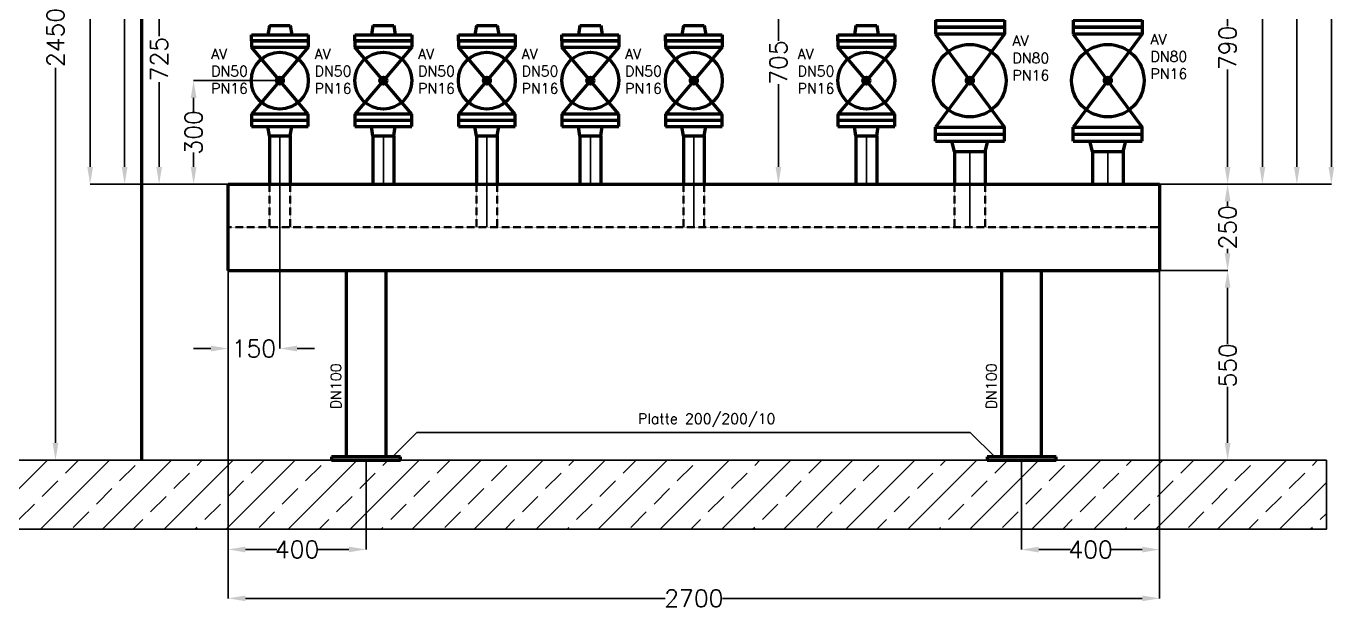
# Model space of a CAD drawing. Header units: millimetres. Extents: x 984 to 280474, y -69633 to 13043.
# Drawn here: x 276658 to 280474, y -69633 to -67943 of the extents above; entities that cross this region are included whole.
import ezdxf

# ---------------------------------------------------------------- set-up
doc = ezdxf.new("R2010")
doc.units = ezdxf.units.MM
doc.header["$LTSCALE"] = 0.05
doc.linetypes.add('MITTE', pattern=[50.8, 31.75, -6.35, 6.35, -6.35])
doc.linetypes.add('VERDECKT', pattern=[9.525, 6.35, -3.175])
doc.layers.get('0').update_dxf_attribs({"lineweight": 18})
for name, color, linetype, lineweight in [('Maßlinien_Schraffuren', 7, 'Continuous', 25), ('Mittellinien', 7, 'MITTE', 25), ('Sichtbare Kanten', 7, 'Continuous', 50), ('Verdeckte Kanten', 7, 'VERDECKT', 35)]:
    doc.layers.add(name, color=color, linetype=linetype, lineweight=lineweight)
doc.styles.add('RomanS', font='romans.shx')
doc.styles.get("Standard").update_dxf_attribs({"font": 'txt.shx'})
doc.dimstyles.get("Standard").update_dxf_attribs({"dimtxt": 0.18, "dimasz": 0.18, "dimexe": 0.18, "dimexo": 0.0625, "dimgap": 0.09, "dimtad": 0, "dimtih": 1, "dimtoh": 1, "dimdec": 4, "dimzin": 0, "dimdsep": 46, "dimtxsty": 'Standard', "dimcen": 0.09, "dimadec": 0, "dimazin": 0, "dimtfac": 1, "dimtdec": 4, "dimtofl": 0, "dimtmove": 0, "dimatfit": 3, "dimfxl": 1, "dimtolj": 1, "dimtzin": 0, "dimarcsym": 0})

# ---------------------------------------------------------------- blocks, each defined once
blk = doc.blocks.new('Flansch DN50')
for p, q in [((82.5, 0), (-82.5, 0)), ((-82.5, 0), (-82.5, -18)), ((82.5, -18), (82.5, 0)), ((-82.5, -18), (82.5, -18)), ((-30.15, -45), (-34.56, -18)), ((30.15, -45), (34.56, -18)), ((-30.15, -45), (30.15, -45))]:
    blk.add_line(p, q)
blk = doc.blocks.new('Flansch DN 80')
for p, q in [((-100, -20), (-100, 0)), ((-100, 0), (100, 0)), ((100, -20), (100, 0)), ((-100, -20), (100, -20)), ((-44.45, -50), (-52.5, -20)), ((44.45, -50), (52.5, -20)), ((-44.45, -50), (44.45, -50))]:
    blk.add_line(p, q)
blk = doc.blocks.new('Absperrventil DN 50')
h = blk.add_hatch(color=256)
h.dxf.hatch_style = 1
edge = h.paths.add_edge_path()
edge.add_arc((0, 115), 10, 0, 360)
for p, q in [((-82.5, 230), (82.5, 230)), ((-82.5, 230), (-82.5, 212)), ((82.5, 230), (82.5, 212)), ((-82.5, 212), (82.5, 212)), ((82.5, 18), (-82.5, 212)), ((82.5, 212), (-82.5, 18)), ((82.5, 18), (-82.5, 18)), ((-82.5, 18), (-82.5, 0)), ((82.5, 0), (-82.5, 0)), ((82.5, 0), (82.5, 18))]:
    blk.add_line(p, q)
for radius in [82.5, 10]:
    blk.add_circle((0, 115), radius)
blk = doc.blocks.new('*D230')
at = {"layer": 'Defpoints', "color": 0, "transparency": 16777216}
for p in [(279943.1, -68400.1), (280140.2, -68400.1), (279943.1, -68650.1)]:
    blk.add_point(p, dxfattribs=at)
at = {"layer": 'Maßlinien_Schraffuren', "color": 0, "lineweight": -2, "transparency": 16777216}
for p, q in [((279943.2, -68400.1), (280140.4, -68400.1)), ((280140.2, -68450.1), (280140.2, -68462.6)), ((280140.2, -68600.1), (280140.2, -68587.7)), ((279943.2, -68650.1), (280140.4, -68650.1))]:
    blk.add_line(p, q, dxfattribs=at)
at = {"layer": 'Maßlinien_Schraffuren', "color": 0, "transparency": 16777216}
for points in [[(280131.9, -68450.1), (280148.5, -68450.1), (280140.2, -68400.1)], [(280131.9, -68600.1), (280148.5, -68600.1), (280140.2, -68650.1)]]:
    blk.add_solid(points, dxfattribs=at)
at = {"layer": 'Maßlinien_Schraffuren', "color": 0, "transparency": 16777216, "insert": (280140.2, -68525.1), "char_height": 50, "attachment_point": 5, "rotation": 90}
blk.add_mtext('\\A1;250', dxfattribs=at)
blk = doc.blocks.new('*D231')
at = {"layer": 'Defpoints', "color": 0, "transparency": 16777216}
for p in [(279793.1, -67610.1), (280140.2, -67610.1), (279943.1, -68400.1)]:
    blk.add_point(p, dxfattribs=at)
at = {"layer": 'Maßlinien_Schraffuren', "color": 0, "lineweight": -2, "transparency": 16777216}
for p, q in [((279793.2, -67610.1), (280140.4, -67610.1)), ((280140.2, -67660.1), (280140.2, -67942.6)), ((280140.2, -68350.1), (280140.2, -68067.7)), ((279943.2, -68400.1), (280140.4, -68400.1))]:
    blk.add_line(p, q, dxfattribs=at)
at = {"layer": 'Maßlinien_Schraffuren', "color": 0, "transparency": 16777216}
for points in [[(280131.9, -67660.1), (280148.5, -67660.1), (280140.2, -67610.1)], [(280131.9, -68350.1), (280148.5, -68350.1), (280140.2, -68400.1)]]:
    blk.add_solid(points, dxfattribs=at)
at = {"layer": 'Maßlinien_Schraffuren', "color": 0, "transparency": 16777216, "insert": (280140.2, -68005.1), "char_height": 50, "attachment_point": 5, "rotation": 90}
blk.add_mtext('\\A1;790', dxfattribs=at)
blk = doc.blocks.new('*D232')
at = {"layer": 'Defpoints', "color": 0, "transparency": 16777216}
for p in [(279813.1, -67120.1), (280241, -67120.1), (280140.2, -68400.1)]:
    blk.add_point(p, dxfattribs=at)
at = {"layer": 'Maßlinien_Schraffuren', "color": 0, "lineweight": -2, "transparency": 16777216}
for p, q in [((279813.2, -67120.1), (280241.2, -67120.1)), ((280241, -67170.1), (280241, -67680.9)), ((280241, -68350.1), (280241, -67839.4)), ((280140.2, -68400.1), (280241.2, -68400.1))]:
    blk.add_line(p, q, dxfattribs=at)
at = {"layer": 'Maßlinien_Schraffuren', "color": 0, "transparency": 16777216}
for points in [[(280232.7, -67170.1), (280249.3, -67170.1), (280241, -67120.1)], [(280232.7, -68350.1), (280249.3, -68350.1), (280241, -68400.1)]]:
    blk.add_solid(points, dxfattribs=at)
at = {"layer": 'Maßlinien_Schraffuren', "color": 0, "transparency": 16777216, "insert": (280241, -67760.1), "char_height": 50, "attachment_point": 5, "rotation": 90}
blk.add_mtext('\\A1;1280', dxfattribs=at)
blk = doc.blocks.new('*D233')
at = {"layer": 'Defpoints', "color": 0, "transparency": 16777216}
for p in [(279857.6, -66700.1), (280341, -66700.1), (279943.1, -68400.1)]:
    blk.add_point(p, dxfattribs=at)
at = {"layer": 'Maßlinien_Schraffuren', "color": 0, "lineweight": -2, "transparency": 16777216}
for p, q in [((279857.6, -66700.1), (280341.2, -66700.1)), ((280341, -66750.1), (280341, -67475.1)), ((280341, -68350.1), (280341, -67625.2)), ((279943.2, -68400.1), (280341.2, -68400.1))]:
    blk.add_line(p, q, dxfattribs=at)
at = {"layer": 'Maßlinien_Schraffuren', "color": 0, "transparency": 16777216}
for points in [[(280332.7, -66750.1), (280349.3, -66750.1), (280341, -66700.1)], [(280332.7, -68350.1), (280349.3, -68350.1), (280341, -68400.1)]]:
    blk.add_solid(points, dxfattribs=at)
at = {"layer": 'Maßlinien_Schraffuren', "color": 0, "transparency": 16777216, "insert": (280341, -67550.1), "char_height": 50, "attachment_point": 5, "rotation": 90}
blk.add_mtext('\\A1;1700', dxfattribs=at)
blk = doc.blocks.new('*D234')
at = {"layer": 'Defpoints', "color": 0, "transparency": 16777216}
for p in [(279857.6, -66400.1), (280441, -66400.1), (279943.1, -68400.1)]:
    blk.add_point(p, dxfattribs=at)
at = {"layer": 'Maßlinien_Schraffuren', "color": 0, "lineweight": -2, "transparency": 16777216}
for p, q in [((279857.6, -66400.1), (280441.2, -66400.1)), ((280441, -66450.1), (280441, -67320.9)), ((280441, -68350.1), (280441, -67479.4)), ((279943.2, -68400.1), (280441.2, -68400.1))]:
    blk.add_line(p, q, dxfattribs=at)
at = {"layer": 'Maßlinien_Schraffuren', "color": 0, "transparency": 16777216}
for points in [[(280432.7, -66450.1), (280449.3, -66450.1), (280441, -66400.1)], [(280432.7, -68350.1), (280449.3, -68350.1), (280441, -68400.1)]]:
    blk.add_solid(points, dxfattribs=at)
at = {"layer": 'Maßlinien_Schraffuren', "color": 0, "transparency": 16777216, "insert": (280441, -67400.1), "char_height": 50, "attachment_point": 5, "rotation": 90}
blk.add_mtext('\\A1;2000', dxfattribs=at)
blk = doc.blocks.new('*D235')
at = {"layer": 'Defpoints', "color": 0, "transparency": 16777216}
for p in [(278793.5, -67695.1), (278838.3, -67695.1), (278793.5, -68400.1)]:
    blk.add_point(p, dxfattribs=at)
at = {"layer": 'Maßlinien_Schraffuren', "color": 0, "lineweight": -2, "transparency": 16777216}
for p, q in [((278793.6, -67695.1), (278838.5, -67695.1)), ((278838.3, -67745.1), (278838.3, -67985.1)), ((278838.3, -68350.1), (278838.3, -68110.2)), ((278793.6, -68400.1), (278838.5, -68400.1))]:
    blk.add_line(p, q, dxfattribs=at)
at = {"layer": 'Maßlinien_Schraffuren', "color": 0, "transparency": 16777216}
for points in [[(278830, -67745.1), (278846.6, -67745.1), (278838.3, -67695.1)], [(278830, -68350.1), (278846.6, -68350.1), (278838.3, -68400.1)]]:
    blk.add_solid(points, dxfattribs=at)
at = {"layer": 'Maßlinien_Schraffuren', "color": 0, "transparency": 16777216, "insert": (278838.3, -68047.6), "char_height": 50, "attachment_point": 5, "rotation": 90}
blk.add_mtext('\\A1;705', dxfattribs=at)
blk = doc.blocks.new('*D236')
at = {"layer": 'Defpoints', "color": 0, "transparency": 16777216}
for p in [(279943.1, -68650.1), (279543.1, -69200.1), (279943.1, -69459.2)]:
    blk.add_point(p, dxfattribs=at)
at = {"layer": 'Maßlinien_Schraffuren', "color": 0, "lineweight": -2, "transparency": 16777216}
for p, q in [((279943.1, -68650.2), (279943.1, -69459.4)), ((279543.1, -69200.2), (279543.1, -69459.4)), ((279593.1, -69459.2), (279684.7, -69459.2)), ((279893.1, -69459.2), (279801.6, -69459.2))]:
    blk.add_line(p, q, dxfattribs=at)
at = {"layer": 'Maßlinien_Schraffuren', "color": 0, "transparency": 16777216}
for points in [[(279593.1, -69450.9), (279593.1, -69467.5), (279543.1, -69459.2)], [(279893.1, -69450.9), (279893.1, -69467.5), (279943.1, -69459.2)]]:
    blk.add_solid(points, dxfattribs=at)
at = {"layer": 'Maßlinien_Schraffuren', "color": 0, "transparency": 16777216, "insert": (279743.1, -69459.2), "char_height": 50, "attachment_point": 5}
blk.add_mtext('\\A1;400', dxfattribs=at)
blk = doc.blocks.new('*D237')
at = {"layer": 'Defpoints', "color": 0, "transparency": 16777216}
for p in [(279943.1, -68650.1), (279759.2, -69200.1), (280140.4, -69200.1)]:
    blk.add_point(p, dxfattribs=at)
at = {"layer": 'Maßlinien_Schraffuren', "color": 0, "lineweight": -2, "transparency": 16777216}
for p, q in [((279943.2, -68650.1), (280140.5, -68650.1)), ((280140.4, -68700.1), (280140.4, -68862.6)), ((280140.4, -69150.1), (280140.4, -68987.7)), ((279759.3, -69200.1), (280140.5, -69200.1))]:
    blk.add_line(p, q, dxfattribs=at)
at = {"layer": 'Maßlinien_Schraffuren', "color": 0, "transparency": 16777216}
for points in [[(280132, -68700.1), (280148.7, -68700.1), (280140.4, -68650.1)], [(280132, -69150.1), (280148.7, -69150.1), (280140.4, -69200.1)]]:
    blk.add_solid(points, dxfattribs=at)
at = {"layer": 'Maßlinien_Schraffuren', "color": 0, "transparency": 16777216, "insert": (280140.4, -68925.1), "char_height": 50, "attachment_point": 5, "rotation": 90}
blk.add_mtext('\\A1;550', dxfattribs=at)
blk = doc.blocks.new('*D238')
at = {"layer": 'Defpoints', "color": 0, "transparency": 16777216}
for p in [(277243.1, -68650.1), (279943.1, -69200.1), (277243.1, -69600.5)]:
    blk.add_point(p, dxfattribs=at)
at = {"layer": 'Maßlinien_Schraffuren', "color": 0, "lineweight": -2, "transparency": 16777216}
for p, q in [((277243.1, -68650.2), (277243.1, -69600.7)), ((279943.1, -69200.2), (279943.1, -69600.7)), ((277293.1, -69600.5), (278509.7, -69600.5)), ((279893.1, -69600.5), (278676.6, -69600.5))]:
    blk.add_line(p, q, dxfattribs=at)
at = {"layer": 'Maßlinien_Schraffuren', "color": 0, "transparency": 16777216}
for points in [[(277293.1, -69592.2), (277293.1, -69608.9), (277243.1, -69600.5)], [(279893.1, -69592.2), (279893.1, -69608.9), (279943.1, -69600.5)]]:
    blk.add_solid(points, dxfattribs=at)
at = {"layer": 'Maßlinien_Schraffuren', "color": 0, "transparency": 16777216, "insert": (278593.1, -69600.5), "char_height": 50, "attachment_point": 5}
blk.add_mtext('\\A1;2700', dxfattribs=at)
blk = doc.blocks.new('*D239')
at = {"layer": 'Defpoints', "color": 0, "transparency": 16777216}
for p in [(277243.1, -69208.6), (277643.1, -69200.1), (277243.1, -69458.8)]:
    blk.add_point(p, dxfattribs=at)
at = {"layer": 'Maßlinien_Schraffuren', "color": 0, "lineweight": -2, "transparency": 16777216}
for p, q in [((277243.1, -69208.7), (277243.1, -69459)), ((277643.1, -69200.2), (277643.1, -69459)), ((277293.1, -69458.8), (277384.7, -69458.8)), ((277593.1, -69458.8), (277501.6, -69458.8))]:
    blk.add_line(p, q, dxfattribs=at)
at = {"layer": 'Maßlinien_Schraffuren', "color": 0, "transparency": 16777216}
for points in [[(277293.1, -69450.5), (277293.1, -69467.1), (277243.1, -69458.8)], [(277593.1, -69450.5), (277593.1, -69467.1), (277643.1, -69458.8)]]:
    blk.add_solid(points, dxfattribs=at)
at = {"layer": 'Maßlinien_Schraffuren', "color": 0, "transparency": 16777216, "insert": (277443.1, -69458.8), "char_height": 50, "attachment_point": 5}
blk.add_mtext('\\A1;400', dxfattribs=at)
blk = doc.blocks.new('*D240')
at = {"layer": 'Defpoints', "color": 0, "transparency": 16777216}
for p in [(277393.1, -68525.1), (277243.1, -68876.5), (277243.1, -69208.6)]:
    blk.add_point(p, dxfattribs=at)
at = {"layer": 'Maßlinien_Schraffuren', "color": 0, "lineweight": -2, "transparency": 16777216}
for p, q in [((277393.1, -68525.2), (277393.1, -68876.7)), ((277193.1, -68876.5), (277143.1, -68876.5)), ((277243.1, -69208.6), (277243.1, -68876.4)), ((277443.1, -68876.5), (277493.1, -68876.5))]:
    blk.add_line(p, q, dxfattribs=at)
at = {"layer": 'Maßlinien_Schraffuren', "color": 0, "transparency": 16777216}
for points in [[(277193.1, -68868.2), (277193.1, -68884.9), (277243.1, -68876.5)], [(277443.1, -68868.2), (277443.1, -68884.9), (277393.1, -68876.5)]]:
    blk.add_solid(points, dxfattribs=at)
at = {"layer": 'Maßlinien_Schraffuren', "color": 0, "transparency": 16777216, "insert": (277318.1, -68876.5), "char_height": 50, "attachment_point": 5}
blk.add_mtext('\\A1;150', dxfattribs=at)
blk = doc.blocks.new('*D241')
at = {"layer": 'Defpoints', "color": 0, "transparency": 16777216}
for p in [(277143.1, -68100.1), (277393.1, -68100.1), (277143.1, -68400.1)]:
    blk.add_point(p, dxfattribs=at)
at = {"layer": 'Maßlinien_Schraffuren', "color": 0, "lineweight": -2, "transparency": 16777216}
for p, q in [((277393.1, -68100.1), (277143, -68100.1)), ((277143.1, -68150.1), (277143.1, -68191.7)), ((277143.1, -68350.1), (277143.1, -68308.6)), ((277143.1, -68400.1), (277143, -68400.1))]:
    blk.add_line(p, q, dxfattribs=at)
at = {"layer": 'Maßlinien_Schraffuren', "color": 0, "transparency": 16777216}
for points in [[(277134.8, -68150.1), (277151.5, -68150.1), (277143.1, -68100.1)], [(277134.8, -68350.1), (277151.5, -68350.1), (277143.1, -68400.1)]]:
    blk.add_solid(points, dxfattribs=at)
at = {"layer": 'Maßlinien_Schraffuren', "color": 0, "transparency": 16777216, "insert": (277143.1, -68250.1), "char_height": 50, "attachment_point": 5, "rotation": 90}
blk.add_mtext('\\A1;300', dxfattribs=at)
blk = doc.blocks.new('*D242')
at = {"layer": 'Defpoints', "color": 0, "transparency": 16777216}
for p in [(277043.1, -67675.1), (277693.1, -67675.1), (277243.1, -68400.1)]:
    blk.add_point(p, dxfattribs=at)
at = {"layer": 'Maßlinien_Schraffuren', "color": 0, "lineweight": -2, "transparency": 16777216}
for p, q in [((277693.1, -67675.1), (277043, -67675.1)), ((277043.1, -67725.1), (277043.1, -67970.9)), ((277043.1, -68350.1), (277043.1, -68104.4)), ((277243.1, -68400.1), (277043, -68400.1))]:
    blk.add_line(p, q, dxfattribs=at)
at = {"layer": 'Maßlinien_Schraffuren', "color": 0, "transparency": 16777216}
for points in [[(277034.8, -67725.1), (277051.5, -67725.1), (277043.1, -67675.1)], [(277034.8, -68350.1), (277051.5, -68350.1), (277043.1, -68400.1)]]:
    blk.add_solid(points, dxfattribs=at)
at = {"layer": 'Maßlinien_Schraffuren', "color": 0, "transparency": 16777216, "insert": (277043.1, -68037.6), "char_height": 50, "attachment_point": 5, "rotation": 90}
blk.add_mtext('\\A1;725', dxfattribs=at)
blk = doc.blocks.new('*D243')
at = {"layer": 'Defpoints', "color": 0, "transparency": 16777216}
for p in [(276943.1, -67210.1), (277693.1, -67210.1), (277243.1, -68400.1)]:
    blk.add_point(p, dxfattribs=at)
at = {"layer": 'Maßlinien_Schraffuren', "color": 0, "lineweight": -2, "transparency": 16777216}
for p, q in [((277693.1, -67210.1), (276943, -67210.1)), ((276943.1, -67260.1), (276943.1, -67734.2)), ((276943.1, -68350.1), (276943.1, -67876.1)), ((277243.1, -68400.1), (276943, -68400.1))]:
    blk.add_line(p, q, dxfattribs=at)
at = {"layer": 'Maßlinien_Schraffuren', "color": 0, "transparency": 16777216}
for points in [[(276934.8, -67260.1), (276951.5, -67260.1), (276943.1, -67210.1)], [(276934.8, -68350.1), (276951.5, -68350.1), (276943.1, -68400.1)]]:
    blk.add_solid(points, dxfattribs=at)
at = {"layer": 'Maßlinien_Schraffuren', "color": 0, "transparency": 16777216, "insert": (276943.1, -67805.1), "char_height": 50, "attachment_point": 5, "rotation": 90}
blk.add_mtext('\\A1;1190', dxfattribs=at)
blk = doc.blocks.new('*D244')
at = {"layer": 'Defpoints', "color": 0, "transparency": 16777216}
for p in [(276843.1, -66950.1), (277328.7, -66950.1), (277243.1, -68400.1)]:
    blk.add_point(p, dxfattribs=at)
at = {"layer": 'Maßlinien_Schraffuren', "color": 0, "lineweight": -2, "transparency": 16777216}
for p, q in [((277328.6, -66950.1), (276843, -66950.1)), ((276843.1, -67000.1), (276843.1, -67595.9)), ((276843.1, -68350.1), (276843.1, -67754.4)), ((277243.1, -68400.1), (276843, -68400.1))]:
    blk.add_line(p, q, dxfattribs=at)
at = {"layer": 'Maßlinien_Schraffuren', "color": 0, "transparency": 16777216}
for points in [[(276834.8, -67000.1), (276851.5, -67000.1), (276843.1, -66950.1)], [(276834.8, -68350.1), (276851.5, -68350.1), (276843.1, -68400.1)]]:
    blk.add_solid(points, dxfattribs=at)
at = {"layer": 'Maßlinien_Schraffuren', "color": 0, "transparency": 16777216, "insert": (276843.1, -67675.1), "char_height": 50, "attachment_point": 5, "rotation": 90}
blk.add_mtext('\\A1;1450', dxfattribs=at)
blk = doc.blocks.new('*D246')
at = {"layer": 'Defpoints', "color": 0, "transparency": 16777216}
for p in [(276840.6, -66750.2), (276742.8, -69200.1), (277048.9, -69200.1)]:
    blk.add_point(p, dxfattribs=at)
at = {"layer": 'Maßlinien_Schraffuren', "color": 0, "lineweight": -2, "transparency": 16777216}
for p, q in [((276840.6, -66750.2), (276742.6, -66750.2)), ((276742.8, -66800.2), (276742.8, -67887.6)), ((276742.8, -69150.1), (276742.8, -68062.7)), ((277048.8, -69200.1), (276742.6, -69200.1))]:
    blk.add_line(p, q, dxfattribs=at)
at = {"layer": 'Maßlinien_Schraffuren', "color": 0, "transparency": 16777216}
for points in [[(276734.4, -66800.2), (276751.1, -66800.2), (276742.8, -66750.2)], [(276734.4, -69150.1), (276751.1, -69150.1), (276742.8, -69200.1)]]:
    blk.add_solid(points, dxfattribs=at)
at = {"layer": 'Maßlinien_Schraffuren', "color": 0, "transparency": 16777216, "insert": (276742.8, -67975.1), "char_height": 50, "attachment_point": 5, "rotation": 90}
blk.add_mtext('\\A1;2450', dxfattribs=at)

msp = doc.modelspace()

# ---------------------------------------------------------------- hatches: boundary and pattern name
at = {"layer": 'Maßlinien_Schraffuren'}
h = msp.add_hatch(dxfattribs=at)
h.set_pattern_fill('ANSI33', color=256, scale=20)
h.paths.add_polyline_path([(280426.7, -66000.1), (272707.8, -66000.1), (272707.8, -66200.1), (280426.7, -66200.1)])
h.paths.add_polyline_path([(280426.7, -69200.1), (272707.8, -69200.1), (272707.8, -69400.1), (280426.7, -69400.1)])
at = {"layer": 'Sichtbare Kanten'}
h = msp.add_hatch(color=256, dxfattribs=at)
h.dxf.hatch_style = 1
h.paths.add_polyline_path([(279387.2, -68092.1), (279393.1, -68100.1), (279399.1, -68092.1, 0.33003)])
h.paths.add_polyline_path([(279399.1, -68092.1), (279393.1, -68100.1), (279399.1, -68108.2, 0.23764), (279403.1, -68100.1, 0.23764)])
h.paths.add_polyline_path([(279393.1, -68100.1), (279387.2, -68108.2, 0.33003), (279399.1, -68108.2)])
h.paths.add_polyline_path([(279393.1, -68100.1), (279387.2, -68092.1, 0.23764), (279383.1, -68100.1, 0.23764), (279387.2, -68108.2)])
h = msp.add_hatch(color=256, dxfattribs=at)
h.dxf.hatch_style = 1
h.paths.add_polyline_path([(279787.2, -68092.1), (279793.1, -68100.1), (279799.1, -68092.1, 0.33003)])
h.paths.add_polyline_path([(279799.1, -68092.1), (279793.1, -68100.1), (279799.1, -68108.2, 0.23764), (279803.1, -68100.1, 0.23764)])
h.paths.add_polyline_path([(279793.1, -68100.1), (279787.2, -68108.2, 0.33003), (279799.1, -68108.2)])
h.paths.add_polyline_path([(279793.1, -68100.1), (279787.2, -68092.1, 0.23764), (279783.1, -68100.1, 0.23764), (279787.2, -68108.2)])

# ---------------------------------------------------------------- linework, layer by layer
at = {"layer": 'Maßlinien_Schraffuren'}
for p, q in [((277719.3, -69190.1), (277790, -69119.4)), ((277790, -69119.4), (279394.4, -69119.4)), ((279465.1, -69190.1), (279394.4, -69119.4)), ((280426.7, -69200.1), (272707.8, -69200.1))]:
    msp.add_line(p, q, dxfattribs=at)
msp.add_lwpolyline([(272707.8, -69200.1), (280426.7, -69200.1), (280426.7, -69400.1), (272707.8, -69400.1)], close=True, dxfattribs=at)
at = {"layer": 'Mittellinien'}
for p, q in [((277393.1, -68260.1), (277393.1, -68525.1)), ((277693.1, -68260.1), (277693.1, -68400.1)), ((277993.1, -68260.1), (277993.1, -68525.1)), ((278293.1, -68260.1), (278293.1, -68400.1)), ((278593.1, -68260.1), (278593.1, -68525.1)), ((279093.1, -68260.1), (279093.1, -68400.1)), ((279393.1, -68305.1), (279393.1, -68525.1)), ((279793.1, -68305.1), (279793.1, -68400.1))]:
    msp.add_line(p, q, dxfattribs=at)
at = {"layer": 'Sichtbare Kanten'}
for p, q in [((276993.1, -69200.1), (276993.1, -67100.1)), ((279493.1, -67945.1), (279293.1, -67945.1)), ((279293.1, -67945.1), (279293.1, -67965.1)), ((279493.1, -67945.1), (279493.1, -67965.1)), ((279893.1, -67945.1), (279693.1, -67945.1)), ((279693.1, -67945.1), (279693.1, -67965.1)), ((279893.1, -67945.1), (279893.1, -67965.1)), ((279493.1, -67965.1), (279293.1, -67965.1)), ((279293.1, -67965.1), (279493.1, -68235.1)), ((279493.1, -67965.1), (279293.1, -68235.1)), ((279893.1, -67965.1), (279693.1, -67965.1)), ((279693.1, -67965.1), (279893.1, -68235.1)), ((279893.1, -67965.1), (279693.1, -68235.1)), ((277363, -68260.1), (277363, -68400.1)), ((277423.3, -68260.1), (277423.3, -68400.1)), ((277663, -68260.1), (277663, -68400.1)), ((277723.3, -68260.1), (277723.3, -68400.1)), ((277963, -68260.1), (277963, -68400.1)), ((278023.3, -68260.1), (278023.3, -68400.1)), ((278263, -68260.1), (278263, -68400.1)), ((278323.3, -68260.1), (278323.3, -68400.1)), ((278563, -68260.1), (278563, -68400.1)), ((278623.3, -68260.1), (278623.3, -68400.1)), ((279063, -68260.1), (279063, -68400.1)), ((279123.3, -68260.1), (279123.3, -68400.1)), ((279293.1, -68255.1), (279293.1, -68235.1)), ((279293.1, -68235.1), (279493.1, -68235.1)), ((279293.1, -68255.1), (279493.1, -68255.1)), ((279493.1, -68255.1), (279493.1, -68235.1)), ((279693.1, -68255.1), (279693.1, -68235.1)), ((279693.1, -68235.1), (279893.1, -68235.1)), ((279693.1, -68255.1), (279893.1, -68255.1)), ((279893.1, -68255.1), (279893.1, -68235.1)), ((279348.7, -68305.1), (279348.7, -68400.1)), ((279437.6, -68305.1), (279437.6, -68400.1)), ((279748.7, -68305.1), (279748.7, -68400.1)), ((279837.6, -68305.1), (279837.6, -68400.1)), ((277243.1, -68650.1), (277243.1, -68400.1)), ((277243.1, -68400.1), (279943.1, -68400.1)), ((279943.1, -68400.1), (279943.1, -68650.1)), ((277243.1, -68650.1), (279943.1, -68650.1)), ((277586, -69190.1), (277586, -68650.1)), ((277700.3, -68650.1), (277700.3, -69190.1)), ((279486, -69190.1), (279486, -68650.1)), ((279600.3, -68650.1), (279600.3, -69190.1)), ((277743.1, -69190.1), (277543.1, -69190.1)), ((277543.1, -69190.1), (277543.1, -69200.1)), ((277543.1, -69200.1), (277743.1, -69200.1)), ((277743.1, -69200.1), (277743.1, -69190.1)), ((279643.1, -69190.1), (279443.1, -69190.1)), ((279443.1, -69190.1), (279443.1, -69200.1)), ((279443.1, -69200.1), (279643.1, -69200.1)), ((279643.1, -69200.1), (279643.1, -69190.1))]:
    msp.add_line(p, q, dxfattribs=at)
for centre, radius in [((279393.1, -68100.1), 105), ((279793.1, -68100.1), 105), ((279393.1, -68100.1), 10), ((279793.1, -68100.1), 10)]:
    msp.add_circle(centre, radius, dxfattribs=at)
at = {"layer": 'Verdeckte Kanten'}
for p, q in [((277363, -68400.1), (277363, -68525.1)), ((277423.3, -68400.1), (277423.3, -68525.1)), ((277963, -68400.1), (277963, -68525.1)), ((278023.3, -68400.1), (278023.3, -68525.1)), ((278563, -68400.1), (278563, -68525.1)), ((278623.3, -68400.1), (278623.3, -68525.1)), ((279348.7, -68400.1), (279348.7, -68525.1)), ((279437.6, -68400.1), (279437.6, -68525.1)), ((277243.1, -68525.1), (279943.1, -68525.1))]:
    msp.add_line(p, q, dxfattribs=at)

# ---------------------------------------------------------------- block references
at = {"layer": 'Sichtbare Kanten', "xscale": -1, "rotation": 180}
for name, p in [('Flansch DN 80', (279393.1, -67945.1)), ('Flansch DN 80', (279793.1, -67945.1)), ('Flansch DN50', (277393.1, -67985.1)), ('Flansch DN50', (277693.1, -67985.1)), ('Flansch DN50', (277993.1, -67985.1)), ('Flansch DN50', (278293.1, -67985.1)), ('Flansch DN50', (278593.1, -67985.1)), ('Flansch DN50', (279093.1, -67985.1))]:
    msp.add_blockref(name, p, dxfattribs=at)
at = {"layer": 'Sichtbare Kanten'}
for name, p in [('Absperrventil DN 50', (277393.1, -68215.1)), ('Absperrventil DN 50', (277693.1, -68215.1)), ('Absperrventil DN 50', (277993.1, -68215.1)), ('Absperrventil DN 50', (278293.1, -68215.1)), ('Absperrventil DN 50', (278593.1, -68215.1)), ('Absperrventil DN 50', (279093.1, -68215.1)), ('Flansch DN50', (277393.1, -68215.1)), ('Flansch DN50', (277693.1, -68215.1)), ('Flansch DN50', (277993.1, -68215.1)), ('Flansch DN50', (278293.1, -68215.1)), ('Flansch DN50', (278593.1, -68215.1)), ('Flansch DN50', (279093.1, -68215.1)), ('Flansch DN 80', (279393.1, -68255.1)), ('Flansch DN 80', (279793.1, -68255.1))]:
    msp.add_blockref(name, p, dxfattribs=at)

# ---------------------------------------------------------------- texts
at = {"layer": 'Maßlinien_Schraffuren', "char_height": 30, "attachment_point": 1, "style": 'RomanS'}
for s, width, insert in [('AV\\PDN80\\PPN16', 169.129, (279516.8, -67969.6)), ('AV\\PDN80\\PPN16', 169.129, (279916.8, -67965.1)), ('AV\\PDN50\\PPN16', 169.129, (277193.9, -68007.6)), ('AV\\PDN50\\PPN16', 169.129, (277493.9, -68007.6)), ('AV\\PDN50\\PPN16', 169.129, (277793.9, -68007.6)), ('AV\\PDN50\\PPN16', 169.129, (278093.9, -68007.6)), ('AV\\PDN50\\PPN16', 169.129, (278393.9, -68007.6)), ('AV\\PDN50\\PPN16', 169.129, (278893.9, -68007.6)), ('Platte 200/200/10', 567.081, (278431, -69064.8))]:
    msp.add_mtext_dynamic_manual_height_columns(s, width=width, gutter_width=625, heights=[0], dxfattribs=dict(at, insert=insert))
at = {"layer": 'Maßlinien_Schraffuren', "char_height": 30, "attachment_point": 1, "rotation": 90, "style": 'RomanS'}
for insert in [(277540.5, -69052), (279440.5, -69052)]:
    msp.add_mtext_dynamic_manual_height_columns('DN100', width=178.497, gutter_width=625, heights=[0], dxfattribs=dict(at, insert=insert))

# ---------------------------------------------------------------- dimensions: what is measured, and where the dimension line sits
at = {"layer": 'Maßlinien_Schraffuren'}
for base, p1, p2, picture, middle in [((280441, -66400.1), (279943.1, -68400.1), (279857.6, -66400.1), '*D234', (280441, -67400.1)), ((280341, -66700.1), (279943.1, -68400.1), (279857.6, -66700.1), '*D233', (280341, -67550.1)), ((276742.8, -69200.1), (276840.6, -66750.2), (277048.9, -69200.1), '*D246', (276742.8, -67975.1)), ((276843.1, -66950.1), (277243.1, -68400.1), (277328.7, -66950.1), '*D244', (276843.1, -67675.1)), ((280241, -67120.1), (280140.2, -68400.1), (279813.1, -67120.1), '*D232', (280241, -67760.1)), ((276943.1, -67210.1), (277243.1, -68400.1), (277693.1, -67210.1), '*D243', (276943.1, -67805.1)), ((277043.1, -67675.1), (277243.1, -68400.1), (277693.1, -67675.1), '*D242', (277043.1, -68037.6))]:
    dim = msp.add_linear_dim(base=base, p1=p1, p2=p2, angle=90, dimstyle='Standard', override={"dimtxt": 50, "dimasz": 50, "dimdec": 0}, dxfattribs=at)
    dim.commit()
    dim.dimension.update_dxf_attribs({"geometry": picture, "text_midpoint": middle, "dimtype": 160, "text_rotation": 90})
for base, p1, p2, picture, middle in [((280140.2, -67610.1), (279943.1, -68400.1), (279793.1, -67610.1), '*D231', (280140.2, -68005.1)), ((278838.3, -67695.1), (278793.5, -68400.1), (278793.5, -67695.1), '*D235', (278838.3, -68047.6)), ((277143.1, -68100.1), (277143.1, -68400.1), (277393.1, -68100.1), '*D241', (277143.1, -68250.1)), ((280140.2, -68400.1), (279943.1, -68650.1), (279943.1, -68400.1), '*D230', (280140.2, -68525.1)), ((280140.4, -69200.1), (279943.1, -68650.1), (279759.2, -69200.1), '*D237', (280140.4, -68925.1))]:
    dim = msp.add_linear_dim(base=base, p1=p1, p2=p2, angle=90, dimstyle='Standard', override={"dimtxt": 50, "dimasz": 50, "dimdec": 0}, dxfattribs=at)
    dim.commit()
    dim.dimension.update_dxf_attribs({"geometry": picture, "text_midpoint": middle, "text_rotation": 90})
dim = msp.add_linear_dim(base=(277243.1, -68876.5), p1=(277393.1, -68525.1), p2=(277243.1, -69208.6), dimstyle='Standard', override={"dimtxt": 50, "dimasz": 50, "dimdec": 0}, dxfattribs=at)
dim.commit()
dim.dimension.update_dxf_attribs({"geometry": '*D240', "text_midpoint": (277318.1, -68876.5)})
for base, p1, p2, picture, middle in [((277243.1, -69600.5), (279943.1, -69200.1), (277243.1, -68650.1), '*D238', (278593.1, -69600.5)), ((279943.1, -69459.2), (279543.1, -69200.1), (279943.1, -68650.1), '*D236', (279743.1, -69459.2)), ((277243.1, -69458.8), (277643.1, -69200.1), (277243.1, -69208.6), '*D239', (277443.1, -69458.8))]:
    dim = msp.add_linear_dim(base=base, p1=p1, p2=p2, dimstyle='Standard', override={"dimtxt": 50, "dimasz": 50, "dimdec": 0}, dxfattribs=at)
    dim.commit()
    dim.dimension.update_dxf_attribs({"geometry": picture, "text_midpoint": middle, "dimtype": 160})

doc.saveas('drawing.dxf')
